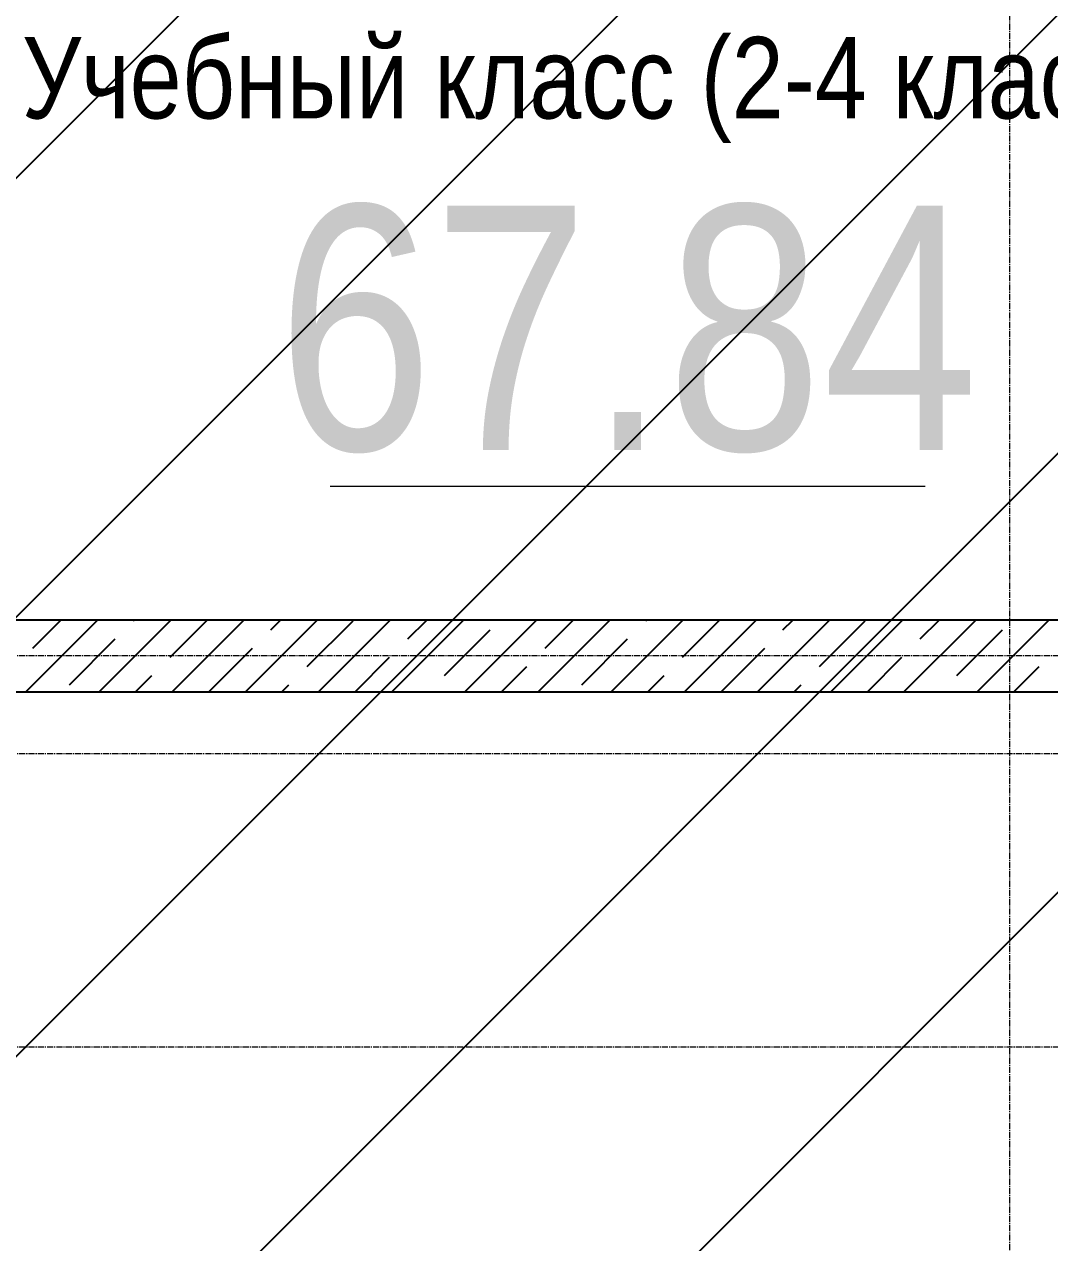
# Model space of a CAD drawing. Header units: millimetres. Extents: x 538266 to 1167394, y 114608 to 637157.
# Drawn here: x 1047611 to 1050756, y 521669 to 525406 of the extents above; entities that cross this region are included whole.
import ezdxf
from ezdxf.enums import TextEntityAlignment as Align

# ---------------------------------------------------------------- set-up
doc = ezdxf.new("R2010")
doc.units = ezdxf.units.MM
doc.linetypes.add('CENTER2', pattern=[28.575, 19.05, -3.175, 3.175, -3.175])
doc.layers.get('Defpoints').update_dxf_attribs({"color": 140})
for name, color, linetype, lineweight in [('0) шт стен 3 эт', 150, 'Continuous', 60), ('АР_площадь пом', 5, 'Continuous', 5), ('АР_Стены ЖБ', 7, 'Continuous', 35), ('АР_Штриховка', 8, 'Continuous', 0)]:
    doc.layers.add(name, color=color, linetype=linetype, lineweight=lineweight)
doc.layers.add('A-AREA', color=7, linetype='Continuous', lineweight=15, true_color=0x7f7f7f)
doc.layers.add('РД_Оси_100', color=7, linetype='Continuous', lineweight=0, true_color=0x525252)
doc.layers.add('ФВ-5', color=7, linetype='Continuous')
doc.styles.add('style1', font='ARIALN.TTF')

# ---------------------------------------------------------------- blocks, each defined once
blk = doc.blocks.new('СОШ_2200_АР_ОСИ_М100_28.05.24')
at = {"layer": 'РД_Оси_100', "color": 251, "linetype": 'CENTER2', "true_color": 0x636466}
blk.add_line((4200, -6155), (4200, 139938.679), dxfattribs=at)
for points in [[(29555, 26700), (-5454.958, 26700), (-5954.958, 26850)], [(29555, 26400), (-5454.958, 26400), (-5954.958, 26250)], [(29555, 25500), (-5954.958, 25500)]]:
    blk.add_lwpolyline(points, dxfattribs=at)
blk = doc.blocks.new('MOK-МаркаПомещения1')
at = {"layer": 'A-AREA', "color": 0}
blk.add_line((-3.651, -1.944), (3.649, -1.944), dxfattribs=at)
at = {"layer": 'A-AREA', "color": 0, "style": 'style1'}
blk.add_attdef('АР-ПОМЕЩЕНИЕ:ПЛОЩАДЬ', text='', height=3, dxfattribs=at).set_placement((0, 0), align=Align.MIDDLE)
at = {"layer": 'Defpoints', "style": 'style1', "flags": 8}
blk.add_attdef('АР-ПОМЕЩЕНИЕ:НАИМЕНОВАНИЕ', text='', height=1, dxfattribs=at).set_placement((0, 2.956), align=Align.MIDDLE)
blk = doc.blocks.new('*U630')
at = {"layer": 'АР_площадь пом', "color": 5, "linetype": 'Continuous', "lineweight": 5}
ref = blk.add_blockref('MOK-МаркаПомещения1', (0, 0), dxfattribs=dict(at, xscale=100, yscale=100, zscale=100))
ref.add_attrib('АР-ПОМЕЩЕНИЕ:НАИМЕНОВАНИЕ', 'Учебный класс (2-4 классы)', dxfattribs={"layer": 'Defpoints', "height": 100, "style": 'style1'}).set_placement((0, 295.6), align=Align.MIDDLE)
ref.add_attrib('АР-ПОМЕЩЕНИЕ:ПЛОЩАДЬ', '67.84', dxfattribs={"layer": 'A-AREA', "color": 0, "height": 300, "style": 'style1'}).set_placement((0, 0), align=Align.MIDDLE)
blk = doc.blocks.new('3_этаж1')
at = {"layer": 'АР_Стены ЖБ', "color": 18, "linetype": 'Continuous', "lineweight": 25, "true_color": 0x000000}
for p, q in [((691083.6, 523578.7), (684503.6, 523578.7)), ((684503.6, 523358.7), (691083.6, 523358.7))]:
    blk.add_line(p, q, dxfattribs=at)
at = {"layer": 'АР_Штриховка', "color": 18, "linetype": 'Continuous', "lineweight": 25, "true_color": 0x000000}
for p, q in [((685565.2, 523358.7), (685785.2, 523578.7)), ((685586.8, 523492.6), (685673, 523578.7)), ((685789.8, 523358.7), (686009.8, 523578.7)), ((685895.5, 523576.8), (685897.5, 523578.7)), ((686007.8, 523464.5), (686122, 523578.7)), ((686014.3, 523358.7), (686234.3, 523578.7)), ((686238.8, 523358.7), (686458.8, 523578.7)), ((686316.5, 523548.7), (686346.5, 523578.7)), ((686428.7, 523436.4), (686569, 523576.8)), ((686463.3, 523358.7), (686683.3, 523578.7)), ((686687.8, 523358.7), (686907.8, 523578.7)), ((686737.4, 523520.6), (686795.5, 523578.7)), ((686912.3, 523358.7), (687132.3, 523578.7)), ((687136.8, 523358.7), (687356.8, 523578.7)), ((687158.4, 523492.6), (687244.5, 523578.7)), ((687361.3, 523358.7), (687581.3, 523578.7)), ((687467.1, 523576.8), (687469, 523578.7)), ((687579.3, 523464.5), (687693.6, 523578.7)), ((687585.8, 523358.7), (687805.8, 523578.7)), ((687810.3, 523358.7), (688030.3, 523578.7)), ((687888, 523548.7), (687918.1, 523578.7)), ((688000.3, 523436.4), (688140.6, 523576.8)), ((688034.8, 523358.7), (688254.8, 523578.7)), ((688259.3, 523358.7), (688479.3, 523578.7)), ((688309, 523520.6), (688367.1, 523578.7)), ((688483.8, 523358.7), (688703.8, 523578.7)), ((686849.7, 523408.4), (686990, 523548.7)), ((688421.2, 523408.4), (688561.5, 523548.7)), ((685699.1, 523380.3), (685839.4, 523520.6)), ((687270.6, 523380.3), (687410.9, 523520.6)), ((686126.5, 523358.7), (686260.3, 523492.6)), ((686575.5, 523358.7), (686681.3, 523464.5)), ((687698.1, 523358.7), (687831.9, 523492.6)), ((688147.1, 523358.7), (688252.8, 523464.5)), ((687024.5, 523358.7), (687102.2, 523436.4)), ((688596.1, 523358.7), (688673.8, 523436.4)), ((685902, 523358.7), (685951.6, 523408.4)), ((687473.6, 523358.7), (687523.2, 523408.4)), ((686351, 523358.7), (686372.6, 523380.3)), ((687922.6, 523358.7), (687944.1, 523380.3))]:
    blk.add_line(p, q, dxfattribs=at)
at = {"layer": 'АР_площадь пом', "color": 5, "linetype": 'Continuous', "lineweight": 5, "xscale": 2.5, "yscale": 2.5}
blk.add_blockref('*U630', (687411.8, 524475.8), dxfattribs=at)

msp = doc.modelspace()

# ---------------------------------------------------------------- hatches: boundary and pattern name
at = {"layer": 'ФВ-5'}
h = msp.add_hatch(dxfattribs=at)
h.set_pattern_fill('ANSI31', color=3, scale=300, style=0)
h.paths.add_polyline_path([(1054123.6, 541968.7), (1046553.6, 541968.7), (1046553.6, 510388.7), (1054123.6, 510388.7)])

# ---------------------------------------------------------------- block references
at = {"layer": '0) шт стен 3 эт', "color": 5, "lineweight": 25}
msp.add_blockref('3_этаж1', (362050, 0), dxfattribs=at)
at = {"layer": 'РД_Оси_100', "lineweight": 25}
msp.add_blockref('СОШ_2200_АР_ОСИ_М100_28.05.24', (1046433.6, 496768.7), dxfattribs=at)

doc.saveas('drawing.dxf')
